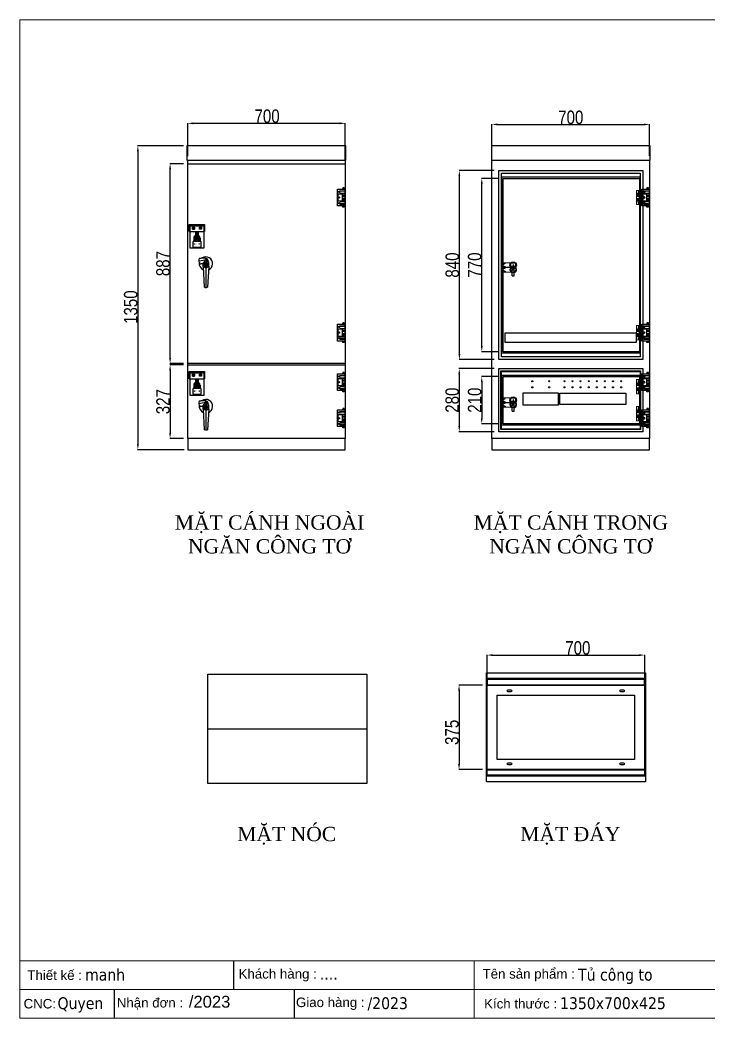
# Model space of a CAD drawing. Header units: millimetres. Extents: x 0 to 6268, y 0 to 4432.
# Drawn here: x 0 to 3060, y 0 to 4432 of the extents above; entities that cross this region are included whole.
import ezdxf
from ezdxf.enums import TextEntityAlignment as Align

# ---------------------------------------------------------------- set-up
doc = ezdxf.new("R2010")
doc.units = ezdxf.units.MM
doc.linetypes.add('DASHED', pattern=[0.75, 0.5, -0.25])
doc.linetypes.add('HIDDEN2', pattern=[4.7625, 3.175, -1.5875])
for name, color, linetype in [('0 KHUNG KT01', 7, 'Continuous'), ('1-EMC-ACESS', 4, 'Continuous'), ('@.0.DM. NÉT CHÍNH', 7, 'Continuous'), ('@.0.DM. NÉT CHÍNH @ 1', 7, 'Continuous'), ('@.DM. NÉT CHÍNH', 7, 'Continuous'), ('@.DM. THIẾT BỊ', 7, 'Continuous'), ('equipments-cont.', 140, 'Continuous'), ('HEATER', 1, 'Continuous')]:
    doc.layers.add(name, color=color, linetype=linetype)
doc.layers.add('0 TĂNG CỨNG', color=7, linetype='Continuous', lineweight=15)
doc.styles.add('Arial', font='arial.ttf')
doc.styles.add('Tahoma (Input Text)', font='tahoma.ttf')
doc.styles.add('TEST KÍCH THƯỚC', font='arial.ttf', dxfattribs={"width": 0.8})
doc.dimstyles.new('Kích thước Duy Mạnh', dxfattribs={"dimtxt": 25, "dimasz": 25, "dimexe": 1.25, "dimexo": 20, "dimtad": 1, "dimdec": 0, "dimtxsty": 'TEST KÍCH THƯỚC', "dimcen": 2.5, "dimclrd": 8, "dimclre": 8, "dimclrt": 2, "dimazin": 3, "dimtfac": 1, "dimtdec": 0, "dimtix": 1, "dimtmove": 0, "dimatfit": 3, "dimtfillclr": 1})

# ---------------------------------------------------------------- blocks, each defined once
blk = doc.blocks.new('KHUNG KT1')
at = {"color": 7}
for p, q in [((7128, -4752), (0, -4752)), ((2294.1, -4752), (2294.1, -5040)), ((4848, -4896), (0, -4896))]:
    blk.add_line(p, q, dxfattribs=at)
blk.add_lwpolyline([(0, 0), (7128, 0), (7128, -5040), (0, -5040)], close=True, dxfattribs=at)
at = {"layer": '0 KHUNG KT01'}
for p, q in [((1077.9, -4752), (1077.9, -4896)), ((476.3, -4896), (476.3, -5040)), ((1385.1, -4896), (1385.1, -5040))]:
    blk.add_line(p, q, dxfattribs=at)
at = {"color": 2, "char_height": 48, "width": 2202.321, "attachment_point": 4, "style": 'Arial'}
for s, insert in [('  Tên sản phẩm :', (2299.1, -4824)), ('  Thiết kế :', (0, -4824)), ('  Khách hàng :', (1066.9, -4824)), ('  Nhận đơn :', (451.9, -4968)), ('  Giao hàng :', (1356.7, -4968)), ('CNC:', (18.2, -4968)), ('  Kích thước :', (2307, -4968))]:
    blk.add_mtext(s, dxfattribs=dict(at, insert=insert))
at = {"color": 1, "style": 'Tahoma (Input Text)', "flags": 8}
for tag, p in [('#03', (1514.7, -4846.3)), ('#01', (328.9, -4851.1)), ('#05', (2819, -4851.1)), ('#07', (4424, -4851.1)), ('#09', (5172.9, -4851.1)), ('#02', (189.8, -4995.1)), ('#04', (1755.3, -4995.1)), ('#06', (2727.8, -4995.1)), ('#08', (4382.7, -4995.1)), ('#10', (5172.9, -4995.1))]:
    blk.add_attdef(tag, p, '', height=60, dxfattribs=at)
blk.add_attdef('#11', text='', height=60, dxfattribs=at).set_placement((6996, -4961.6), align=Align.CENTER)
at = {"layer": '0 TĂNG CỨNG', "color": 1, "style": 'Arial'}
blk.add_attdef('#12', (852.8, -4987.6), '', height=60, dxfattribs=at)
blk = doc.blocks.new('*D1')
at = {"layer": '@.0.DM. NÉT CHÍNH', "color": 8, "lineweight": -2, "transparency": 16777216}
for p, q in [((725.8, 3873.3), (522.5, 3873.3)), ((728.9, 2523.4), (522.5, 2523.4))]:
    blk.add_line(p, q, dxfattribs=at)
at = {"layer": '@.0.DM. NÉT CHÍNH', "lineweight": -2, "transparency": 16777216}
blk.add_line((523.7, 3848.3), (523.7, 2548.4), dxfattribs=at)
at = {"layer": '@.0.DM. NÉT CHÍNH', "transparency": 16777216}
for points in [[(519.6, 3848.3), (527.9, 3848.3), (523.7, 3873.3)], [(519.6, 2548.4), (527.9, 2548.4), (523.7, 2523.4)]]:
    blk.add_solid(points, dxfattribs=at)
at = {"layer": 'Defpoints', "color": 0, "transparency": 16777216}
for p in [(745.8, 3873.3), (523.7, 2523.4), (748.9, 2523.4)]:
    blk.add_point(p, dxfattribs=at)
at = {"layer": '@.0.DM. NÉT CHÍNH', "color": 2, "transparency": 16777216, "insert": (461.8, 3081.9), "char_height": 60, "attachment_point": 1, "rotation": 90, "style": 'TEST KÍCH THƯỚC'}
blk.add_mtext('1350', dxfattribs=at)
blk = doc.blocks.new('*D2')
at = {"layer": '@.0.DM. NÉT CHÍNH', "color": 8, "lineweight": -2, "transparency": 16777216}
for p, q in [((744.8, 3826.7), (744.8, 3973.8)), ((1444.8, 3809.4), (1444.8, 3973.8))]:
    blk.add_line(p, q, dxfattribs=at)
at = {"layer": '@.0.DM. NÉT CHÍNH', "lineweight": -2, "transparency": 16777216}
blk.add_line((1419.8, 3972.6), (769.8, 3972.6), dxfattribs=at)
at = {"layer": '@.0.DM. NÉT CHÍNH', "transparency": 16777216}
for points in [[(769.8, 3976.8), (769.8, 3968.4), (744.8, 3972.6)], [(1419.8, 3976.8), (1419.8, 3968.4), (1444.8, 3972.6)]]:
    blk.add_solid(points, dxfattribs=at)
at = {"layer": 'Defpoints', "color": 0, "transparency": 16777216}
for p in [(744.8, 3972.6), (744.8, 3806.7), (1444.8, 3789.4)]:
    blk.add_point(p, dxfattribs=at)
at = {"layer": '@.0.DM. NÉT CHÍNH', "color": 2, "transparency": 16777216, "insert": (1041.5, 4034.5), "char_height": 60, "attachment_point": 1, "style": 'TEST KÍCH THƯỚC'}
blk.add_mtext('700', dxfattribs=at)
blk = doc.blocks.new('*D3')
at = {"layer": '@.0.DM. NÉT CHÍNH', "color": 8, "lineweight": -2, "transparency": 16777216}
for p, q in [((2096.1, 3828.4), (2096.1, 3968.9)), ((2796.1, 3828.4), (2796.1, 3968.9))]:
    blk.add_line(p, q, dxfattribs=at)
at = {"layer": '@.0.DM. NÉT CHÍNH', "lineweight": -2, "transparency": 16777216}
blk.add_line((2121.1, 3967.7), (2771.1, 3967.7), dxfattribs=at)
at = {"layer": '@.0.DM. NÉT CHÍNH', "transparency": 16777216}
for points in [[(2121.1, 3971.8), (2121.1, 3963.5), (2096.1, 3967.7)], [(2771.1, 3971.8), (2771.1, 3963.5), (2796.1, 3967.7)]]:
    blk.add_solid(points, dxfattribs=at)
at = {"layer": 'Defpoints', "color": 0, "transparency": 16777216}
for p in [(2796.1, 3967.7), (2096.1, 3808.4), (2796.1, 3808.4)]:
    blk.add_point(p, dxfattribs=at)
at = {"layer": '@.0.DM. NÉT CHÍNH', "color": 2, "transparency": 16777216, "insert": (2446.1, 3998.9), "char_height": 60, "attachment_point": 5, "style": 'TEST KÍCH THƯỚC'}
blk.add_mtext('700', dxfattribs=at)
blk = doc.blocks.new('*D5')
at = {"layer": '@.0.DM. NÉT CHÍNH', "color": 8, "lineweight": -2, "transparency": 16777216}
for p, q in [((725.8, 3793.4), (665.5, 3793.4)), ((725.8, 2906.4), (665.5, 2906.4))]:
    blk.add_line(p, q, dxfattribs=at)
at = {"layer": '@.0.DM. NÉT CHÍNH', "lineweight": -2, "transparency": 16777216}
blk.add_line((666.8, 2931.4), (666.8, 3768.4), dxfattribs=at)
at = {"layer": '@.0.DM. NÉT CHÍNH', "transparency": 16777216}
for points in [[(662.6, 3768.4), (670.9, 3768.4), (666.8, 3793.4)], [(662.6, 2931.4), (670.9, 2931.4), (666.8, 2906.4)]]:
    blk.add_solid(points, dxfattribs=at)
at = {"layer": 'Defpoints', "color": 0, "transparency": 16777216}
for p in [(666.8, 3793.4), (745.8, 3793.4), (745.8, 2906.4)]:
    blk.add_point(p, dxfattribs=at)
at = {"layer": '@.0.DM. NÉT CHÍNH', "color": 2, "transparency": 16777216, "insert": (635.5, 3349.9), "char_height": 60, "attachment_point": 5, "rotation": 90, "style": 'TEST KÍCH THƯỚC'}
blk.add_mtext('887', dxfattribs=at)
blk = doc.blocks.new('*D6')
at = {"layer": '@.0.DM. NÉT CHÍNH', "color": 8, "lineweight": -2, "transparency": 16777216}
for p, q in [((725.8, 2900.4), (665.5, 2900.4)), ((725.8, 2573.4), (665.5, 2573.4))]:
    blk.add_line(p, q, dxfattribs=at)
at = {"layer": '@.0.DM. NÉT CHÍNH', "lineweight": -2, "transparency": 16777216}
blk.add_line((666.8, 2875.4), (666.8, 2598.4), dxfattribs=at)
at = {"layer": '@.0.DM. NÉT CHÍNH', "transparency": 16777216}
for points in [[(662.6, 2875.4), (670.9, 2875.4), (666.8, 2900.4)], [(662.6, 2598.4), (670.9, 2598.4), (666.8, 2573.4)]]:
    blk.add_solid(points, dxfattribs=at)
at = {"layer": 'Defpoints', "color": 0, "transparency": 16777216}
for p in [(745.8, 2900.4), (666.8, 2573.4), (745.8, 2573.4)]:
    blk.add_point(p, dxfattribs=at)
at = {"layer": '@.0.DM. NÉT CHÍNH', "color": 2, "transparency": 16777216, "insert": (635.5, 2736.9), "char_height": 60, "attachment_point": 5, "rotation": 90, "style": 'TEST KÍCH THƯỚC'}
blk.add_mtext('327', dxfattribs=at)
blk = doc.blocks.new('*D7')
at = {"layer": '@.0.DM. NÉT CHÍNH', "color": 8, "lineweight": -2, "transparency": 16777216}
for p, q in [((2106.1, 2883.4), (1949.7, 2883.4)), ((2106.1, 2603.4), (1949.7, 2603.4))]:
    blk.add_line(p, q, dxfattribs=at)
at = {"layer": '@.0.DM. NÉT CHÍNH', "lineweight": -2, "transparency": 16777216}
blk.add_line((1950.9, 2858.4), (1950.9, 2628.4), dxfattribs=at)
at = {"layer": '@.0.DM. NÉT CHÍNH', "transparency": 16777216}
for points in [[(1946.8, 2858.4), (1955.1, 2858.4), (1950.9, 2883.4)], [(1946.8, 2628.4), (1955.1, 2628.4), (1950.9, 2603.4)]]:
    blk.add_solid(points, dxfattribs=at)
at = {"layer": 'Defpoints', "color": 0, "transparency": 16777216}
for p in [(2126.1, 2883.4), (1950.9, 2603.4), (2126.1, 2603.4)]:
    blk.add_point(p, dxfattribs=at)
at = {"layer": '@.0.DM. NÉT CHÍNH', "color": 2, "transparency": 16777216, "insert": (1919.7, 2743.4), "char_height": 60, "attachment_point": 5, "rotation": 90, "style": 'TEST KÍCH THƯỚC'}
blk.add_mtext('280', dxfattribs=at)
blk = doc.blocks.new('*D8')
at = {"layer": '@.0.DM. NÉT CHÍNH', "color": 8, "lineweight": -2, "transparency": 16777216}
for p, q in [((2106.1, 3763.4), (1950.2, 3763.4)), ((2106.1, 2923.4), (1950.2, 2923.4))]:
    blk.add_line(p, q, dxfattribs=at)
at = {"layer": '@.0.DM. NÉT CHÍNH', "lineweight": -2, "transparency": 16777216}
blk.add_line((1951.4, 2948.4), (1951.4, 3738.4), dxfattribs=at)
at = {"layer": '@.0.DM. NÉT CHÍNH', "transparency": 16777216}
for points in [[(1947.3, 3738.4), (1955.6, 3738.4), (1951.4, 3763.4)], [(1947.3, 2948.4), (1955.6, 2948.4), (1951.4, 2923.4)]]:
    blk.add_solid(points, dxfattribs=at)
at = {"layer": 'Defpoints', "color": 0, "transparency": 16777216}
for p in [(1951.4, 3763.4), (2126.1, 3763.4), (2126.1, 2923.4)]:
    blk.add_point(p, dxfattribs=at)
at = {"layer": '@.0.DM. NÉT CHÍNH', "color": 2, "transparency": 16777216, "insert": (1920.2, 3343.4), "char_height": 60, "attachment_point": 5, "rotation": 90, "style": 'TEST KÍCH THƯỚC'}
blk.add_mtext('840', dxfattribs=at)
blk = doc.blocks.new('*D9')
at = {"layer": '@.0.DM. NÉT CHÍNH', "color": 8, "lineweight": -2, "transparency": 16777216}
for p, q in [((2125.6, 2848.4), (2049.6, 2848.4)), ((2125.6, 2638.4), (2049.6, 2638.4))]:
    blk.add_line(p, q, dxfattribs=at)
at = {"layer": '@.0.DM. NÉT CHÍNH', "lineweight": -2, "transparency": 16777216}
blk.add_line((2050.9, 2823.4), (2050.9, 2663.4), dxfattribs=at)
at = {"layer": '@.0.DM. NÉT CHÍNH', "transparency": 16777216}
for points in [[(2046.7, 2823.4), (2055, 2823.4), (2050.9, 2848.4)], [(2046.7, 2663.4), (2055, 2663.4), (2050.9, 2638.4)]]:
    blk.add_solid(points, dxfattribs=at)
at = {"layer": 'Defpoints', "color": 0, "transparency": 16777216}
for p in [(2145.6, 2848.4), (2050.9, 2638.4), (2145.6, 2638.4)]:
    blk.add_point(p, dxfattribs=at)
at = {"layer": '@.0.DM. NÉT CHÍNH', "color": 2, "transparency": 16777216, "insert": (2019.6, 2743.4), "char_height": 60, "attachment_point": 5, "rotation": 90, "style": 'TEST KÍCH THƯỚC'}
blk.add_mtext('210', dxfattribs=at)
blk = doc.blocks.new('*D10')
at = {"layer": '@.0.DM. NÉT CHÍNH', "color": 8, "lineweight": -2, "transparency": 16777216}
for p, q in [((2125.6, 3728.4), (2049.6, 3728.4)), ((2125.6, 2958.4), (2049.6, 2958.4))]:
    blk.add_line(p, q, dxfattribs=at)
at = {"layer": '@.0.DM. NÉT CHÍNH', "lineweight": -2, "transparency": 16777216}
blk.add_line((2050.9, 2983.4), (2050.9, 3703.4), dxfattribs=at)
at = {"layer": '@.0.DM. NÉT CHÍNH', "transparency": 16777216}
for points in [[(2046.7, 3703.4), (2055, 3703.4), (2050.9, 3728.4)], [(2046.7, 2983.4), (2055, 2983.4), (2050.9, 2958.4)]]:
    blk.add_solid(points, dxfattribs=at)
at = {"layer": 'Defpoints', "color": 0, "transparency": 16777216}
for p in [(2050.9, 3728.4), (2145.6, 3728.4), (2145.6, 2958.4)]:
    blk.add_point(p, dxfattribs=at)
at = {"layer": '@.0.DM. NÉT CHÍNH', "color": 2, "transparency": 16777216, "insert": (2019.6, 3343.4), "char_height": 60, "attachment_point": 5, "rotation": 90, "style": 'TEST KÍCH THƯỚC'}
blk.add_mtext('770', dxfattribs=at)
blk = doc.blocks.new('*D16')
at = {"layer": '@.0.DM. NÉT CHÍNH', "color": 8, "lineweight": -2, "transparency": 16777216}
for p, q in [((2054.3, 1478.3), (1948.8, 1478.3)), ((2054.3, 1103.3), (1948.8, 1103.3))]:
    blk.add_line(p, q, dxfattribs=at)
at = {"layer": '@.0.DM. NÉT CHÍNH', "lineweight": -2, "transparency": 16777216}
blk.add_line((1950, 1453.3), (1950, 1128.3), dxfattribs=at)
at = {"layer": '@.0.DM. NÉT CHÍNH', "transparency": 16777216}
for points in [[(1945.8, 1453.3), (1954.2, 1453.3), (1950, 1478.3)], [(1945.8, 1128.3), (1954.2, 1128.3), (1950, 1103.3)]]:
    blk.add_solid(points, dxfattribs=at)
at = {"layer": 'Defpoints', "color": 0, "transparency": 16777216}
for p in [(2074.3, 1478.3), (1950, 1103.3), (2074.3, 1103.3)]:
    blk.add_point(p, dxfattribs=at)
at = {"layer": '@.0.DM. NÉT CHÍNH', "color": 2, "transparency": 16777216, "insert": (1888.1, 1212.6), "char_height": 60, "attachment_point": 1, "rotation": 90, "style": 'TEST KÍCH THƯỚC'}
blk.add_mtext('375', dxfattribs=at)
blk = doc.blocks.new('*D17')
at = {"layer": '@.0.DM. NÉT CHÍNH', "color": 8, "lineweight": -2, "transparency": 16777216}
for p, q in [((2074.3, 1496.1), (2074.3, 1612.7)), ((2774.3, 1496.1), (2774.3, 1612.7))]:
    blk.add_line(p, q, dxfattribs=at)
at = {"layer": '@.0.DM. NÉT CHÍNH', "lineweight": -2, "transparency": 16777216}
blk.add_line((2099.3, 1611.5), (2749.3, 1611.5), dxfattribs=at)
at = {"layer": '@.0.DM. NÉT CHÍNH', "transparency": 16777216}
for points in [[(2099.3, 1615.6), (2099.3, 1607.3), (2074.3, 1611.5)], [(2749.3, 1615.6), (2749.3, 1607.3), (2774.3, 1611.5)]]:
    blk.add_solid(points, dxfattribs=at)
at = {"layer": 'Defpoints', "color": 0, "transparency": 16777216}
for p in [(2774.3, 1611.5), (2074.3, 1476.1), (2774.3, 1476.1)]:
    blk.add_point(p, dxfattribs=at)
at = {"layer": '@.0.DM. NÉT CHÍNH', "color": 2, "transparency": 16777216, "insert": (2421.6, 1673.4), "char_height": 60, "attachment_point": 1, "style": 'TEST KÍCH THƯỚC'}
blk.add_mtext('700', dxfattribs=at)
blk = doc.blocks.new('khoa Viettep')
at = {"color": 1}
for p, q in [((-17, 2), (-17, 27)), ((-15, 29), (15, 29)), ((15, 0), (-15, 0)), ((-14, 42), (-14, 32)), ((-10, 41.6), (-10, 32)), ((10, 41.6), (10, 32)), ((14, 42), (14, 32)), ((17, 27), (17, 2))]:
    blk.add_line(p, q, dxfattribs=at)
for centre in [(-10.4, 15.8), (10.4, 15.8)]:
    blk.add_circle(centre, 0.5, dxfattribs=at)
for centre, radius, start, end in [((0, 42), 14, 100.2846, 180), ((0, 42), 10, 104.4735, 182.1921), ((0, 42), 14, 360, 100.2846), ((0, 42), 10, 357.8079, 104.4735), ((-15, 27), 2, 90, 180), ((-15, 2), 2, 180, 270), ((15, 27), 2, 0, 90), ((15, 2), 2, 270, 0)]:
    blk.add_arc(centre, radius, start, end, dxfattribs=at)
at = {"color": 1, "insert": (0, 15.8), "char_height": 2.8, "width": 22.864, "attachment_point": 5}
blk.add_mtext('{\\f.VnArialH|b0|i0|c0|p34;viÖt tiÖp}', dxfattribs=at)
blk = doc.blocks.new('knn')
h = blk.add_hatch()
h.set_pattern_fill('ANSI31', scale=0.2, style=0)
h.set_pattern_definition([(45, (12757.2971, 111796.1963), (-0.449012806, 0.449012806), [])])
h.paths.add_polyline_path([(-0.8, -37), (0.8, -37), (0.8, -7), (-0.8, -7)])
at = {"color": 6}
for p, q in [((-34, 0), (-34, 31.5)), ((-34, 31.5), (34, 31.5)), ((-34, 0), (-32.5, 0)), ((-32.5, 0), (-32.5, 30)), ((-32.5, 30), (32.5, 30)), ((32.5, 30), (32.5, 0)), ((32.5, 0), (34, 0)), ((34, 31.5), (34, 0))]:
    blk.add_line(p, q, dxfattribs=at)
at = {"color": 6, "linetype": 'DASHED', "ltscale": 5}
blk.add_line((-32.5, 0), (32.5, 0), dxfattribs=at)
at = {"color": 2}
for p, q in [((-17.7, 15), (-13.2, 15)), ((-15.5, 17.3), (-15.5, 12.8)), ((13.2, 15), (17.8, 15)), ((15.5, 17.3), (15.5, 12.8))]:
    blk.add_line(p, q, dxfattribs=at)
at = {"color": 6}
blk.add_lwpolyline([(-30.5, 26), (30.5, 26), (30.5, -74), (-30.5, -74)], close=True, dxfattribs=at)
at = {"color": 2}
for points in [[(-20, 10.5), (-11, 10.5), (-11, 19.5), (-20, 19.5)], [(20, 10.5), (11, 10.5), (11, 19.5), (20, 19.5)], [(-5.2, -2), (5.2, -2.2), (5.2, -42.2), (-5.2, -42)]]:
    blk.add_lwpolyline(points, close=True, dxfattribs=at)
at = {"color": 7}
blk.add_lwpolyline([(-0.8, -7), (0.8, -7), (0.8, -37), (-0.8, -37)], close=True, dxfattribs=at)
blk.add_blockref('khoa Viettep', (0, -71), dxfattribs=at)
blk = doc.blocks.new('HL011-1-6')
at = {"color": 1}
for p, q in [((11, 56), (11, 54)), ((11, 56), (32, 56)), ((20, 54), (20, 21)), ((20, 47), (32, 47)), ((29.5, 81), (22.5, 81)), ((22.5, 81), (22.5, 78)), ((23.5, 78), (22.5, 78)), ((23.5, 75), (22.5, 75)), ((22.5, 56), (22.5, 54)), ((23.1, 47), (24, 44)), ((23.5, 75), (23.5, 78)), ((28.9, 47), (28, 44)), ((29.5, 78), (28.5, 78)), ((28.5, 75), (28.5, 78)), ((28.5, 75), (29.5, 75)), ((29.5, 78), (29.5, 81)), ((29.5, 54), (29.5, 56)), ((11, 21), (11, 19)), ((11, 19), (32, 19)), ((32, 42.5), (20, 42.5)), ((32, 32.5), (20, 32.5)), ((20, 28), (32, 28)), ((22.5, 19), (22.5, 21)), ((23.5, 0), (22.5, 0)), ((23.1, 28), (24, 31)), ((23.5, 0), (23.5, -3)), ((24, 44), (28, 44)), ((24, 31), (28, 31)), ((28.9, 28), (28, 31)), ((28.5, 0), (28.5, -3)), ((28.5, 0), (29.5, 0)), ((29.5, 21), (29.5, 19)), ((22.5, -6), (22.5, -3)), ((23.5, -3), (22.5, -3)), ((29.5, -6), (22.5, -6)), ((29.5, -3), (28.5, -3)), ((29.5, -3), (29.5, -6))]:
    blk.add_line(p, q, dxfattribs=at)
for points in [[(32, 19), (32, 0), (0, 0), (0, 75), (32, 75), (32, 56)], [(32, 28), (32, 21), (3, 21), (3, 54), (32, 54), (32, 47)], [(32, 42.5), (32, 32.5)]]:
    blk.add_lwpolyline(points, dxfattribs=at)
for points in [[(10, 67), (32, 67), (32, 65), (10, 65)], [(10, 8), (32, 8), (32, 10), (10, 10)]]:
    blk.add_lwpolyline(points, close=True, dxfattribs=at)
for centre in [(5.5, 62.5), (5.5, 37.5), (5.5, 12.5)]:
    blk.add_circle(centre, 3, dxfattribs=at)
blk = doc.blocks.new('SDGFGHGHG')
at = {"layer": 'HEATER'}
for p, q in [((860892.9, 570780.5), (860931.6, 570782)), ((860892.9, 570760.5), (860892.9, 570780.5)), ((860892.9, 570771.9), (860906.3, 570778.7)), ((860892.9, 570769.1), (860906.3, 570762.4)), ((860892.9, 570760.5), (860931.6, 570759.1)), ((860935.9, 570742), (860935.9, 570784.3)), ((860937.5, 570771.3), (860939.5, 570771.3)), ((860937.5, 570769.8), (860939.5, 570769.8)), ((860939.5, 570773.5), (860939.5, 570771.3)), ((860939.5, 570769.8), (860939.5, 570767.6)), ((860941.3, 570773.5), (860941.3, 570771.3)), ((860941.3, 570771.3), (860943.4, 570771.3)), ((860941.3, 570769.8), (860941.3, 570767.6)), ((860941.3, 570769.8), (860943.4, 570769.8)), ((860944.9, 570742), (860944.9, 570784.3)), ((860935.9, 570742), (860944.9, 570742))]:
    blk.add_line(p, q, dxfattribs=at)
blk.add_circle((860940.4, 570770.5), 3.08, dxfattribs=at)
blk.add_arc((860940.4, 570770.5), 14.5, 288.08, 251.92, dxfattribs=at)
blk = doc.blocks.new('SĐFHGGH')
at = {"layer": 'HEATER'}
for points in [[(860943.4, 570717), (860943.4, 570718.4), (860937.4, 570718.4), (860937.4, 570717)], [(860928.8, 570702.4), (860927.4, 570702.4), (860927.4, 570708.4), (860928.8, 570708.4)], [(860943.4, 570693.8), (860943.4, 570692.4), (860937.4, 570692.4), (860937.4, 570693.8)], [(860952.1, 570702.4), (860953.4, 570702.4), (860953.4, 570708.4), (860952.1, 570708.4)]]:
    blk.add_lwpolyline(points, dxfattribs=at)
for start, end in [(104.4775, 165.5225), (14.4775, 75.5225), (194.4775, 255.5225), (284.4775, 345.5225)]:
    blk.add_arc((860940.4, 570705.4), 12, start, end, dxfattribs=at)
blk = doc.blocks.new('MS722')
for name, p in [('SDGFGHGHG', (-860940.4, -570770.5)), ('SĐFHGGH', (-860940.4, -570705.4))]:
    blk.add_blockref(name, p)
blk = doc.blocks.new('KTRONG')
at = {"layer": '@.DM. THIẾT BỊ', "color": 8}
for p, q in [((-47.5, 10), (-8.9, 11.5)), ((-47.5, -10), (-47.5, 10)), ((-47.5, 1.4), (-34.1, 8.1)), ((-47.5, -1.4), (-34.1, -8.1)), ((-47.5, -10), (-8.9, -11.5))]:
    blk.add_line(p, q, dxfattribs=at)
at = {"layer": '@.DM. THIẾT BỊ', "color": 1, "ltscale": 10}
blk.add_line((0, 2.5), (0, -2.5), dxfattribs=at)
at = {"layer": '@.DM. THIẾT BỊ', "color": 8}
blk.add_lwpolyline([(10.5, 7.5), (10.5, -7.5, -0.414214), (7.5, -10.5), (-7.5, -10.5, -0.414214), (-10.5, -7.5), (-10.5, 7.5, -0.414214), (-7.5, 10.5), (7.5, 10.5, -0.414214)], format="xyb", close=True, dxfattribs=at)
at = {"layer": '@.DM. THIẾT BỊ', "color": 1, "ltscale": 10}
blk.add_lwpolyline([(2.5, 0), (-2.5, 0)], dxfattribs=at)
at = {"layer": '@.DM. THIẾT BỊ', "color": 8}
blk.add_circle((0, 0), 14.5, dxfattribs=at)
blk.add_blockref('MS722', (0, -19.8), dxfattribs=at)
blk = doc.blocks.new('SDGHGFH')
at = {"layer": 'equipments-cont.'}
for p, q in [((14973.4, 9336.3), (14935.5, 9329.6)), ((14965.2, 9310.6), (14965.2, 9320.6)), ((14967.7, 9320.6), (14965.2, 9320.6)), ((14967.7, 9310.6), (14965.2, 9310.6)), ((14967.7, 9310.6), (14967.7, 9320.6)), ((14954, 9306.1), (14959.4, 9214.1)), ((14966.5, 9303.1), (14966.5, 9212.1)), ((14979, 9306.1), (14973.6, 9214.1)), ((14966.5, 9212.1), (14959.4, 9214.1)), ((14966.5, 9212.1), (14973.6, 9214.1))]:
    blk.add_line(p, q, dxfattribs=at)
for points in [[(14936.2, 9342.5), (14938, 9342.8), (14940.3, 9343.1), (14942.7, 9343.4), (14945, 9343.7), (14947.3, 9344), (14949.5, 9344.2), (14951.6, 9344.3), (14953.6, 9344.4), (14955.3, 9344.5), (14956.9, 9344.5), (14958.3, 9344.5), (14959.6, 9344.4), (14960.8, 9344.3), (14961.9, 9344.2), (14962.8, 9344.1), (14963.7, 9343.9), (14964.6, 9343.7), (14965.3, 9343.5), (14966.1, 9343.3), (14966.7, 9343), (14967.4, 9342.8), (14967.9, 9342.6), (14968.5, 9342.3), (14968.9, 9342.1), (14969.4, 9341.8), (14969.8, 9341.6), (14970.1, 9341.3), (14970.4, 9341.1), (14970.7, 9340.8), (14971, 9340.5), (14971.3, 9340.2), (14971.5, 9339.9), (14971.8, 9339.6), (14972, 9339.3), (14972.2, 9338.9), (14972.4, 9338.5), (14972.7, 9338), (14972.9, 9337.5), (14973.1, 9337), (14973.4, 9336.3)], [(14940.6, 9317.8), (14942.3, 9318.1), (14944.6, 9318.6), (14946.9, 9319.1), (14949.2, 9319.7), (14951.5, 9320.2), (14953.6, 9320.8), (14955.7, 9321.3), (14957.5, 9321.9), (14959.2, 9322.5), (14960.7, 9323), (14962, 9323.5), (14963.2, 9324), (14964.3, 9324.5), (14965.2, 9325), (14966.1, 9325.4), (14966.9, 9325.9), (14967.6, 9326.4), (14968.3, 9326.8), (14968.9, 9327.3), (14969.4, 9327.7), (14969.9, 9328.1), (14970.4, 9328.6), (14970.8, 9329), (14971.2, 9329.4), (14971.5, 9329.8), (14971.8, 9330.1), (14972, 9330.5), (14972.2, 9330.8), (14972.4, 9331.2), (14972.6, 9331.6), (14972.7, 9331.9), (14972.9, 9332.3), (14973, 9332.7), (14973.1, 9333.1), (14973.2, 9333.5), (14973.2, 9334), (14973.3, 9334.5), (14973.3, 9335), (14973.3, 9335.6), (14973.4, 9336.3)], [(14954, 9306.1), (14954, 9308.4), (14954, 9310.7), (14954.1, 9313.1), (14954.3, 9315.4), (14954.4, 9317.7), (14954.6, 9319.9), (14954.7, 9321.1)], [(14979, 9306.1), (14978.9, 9308.4), (14978.9, 9310.7), (14978.8, 9313.1), (14978.6, 9315.4), (14978.5, 9317.7), (14978.3, 9319.9), (14978.1, 9322), (14977.9, 9324), (14977.6, 9325.7), (14977.4, 9327.3), (14977.1, 9328.7), (14976.8, 9330), (14976.5, 9331.1), (14976.2, 9332.1), (14975.9, 9333), (14975.6, 9333.9), (14975.2, 9334.7), (14974.9, 9335.4), (14974.6, 9336.1), (14974.2, 9336.7), (14973.9, 9337.3), (14973.5, 9337.8), (14973.2, 9338.3), (14972.9, 9338.7), (14972.6, 9339.1), (14972.2, 9339.4), (14971.9, 9339.7), (14971.6, 9340), (14971.3, 9340.3), (14971, 9340.5)]]:
    blk.add_lwpolyline(points, dxfattribs=at)
blk.add_circle((14966.5, 9315.6), 7.8, dxfattribs=at)
for centre, radius, start, end in [((14962.8, 9334.5), 27.8, 163.2809, 216.7191), ((14966.5, 9319.1), 29.9, 170.1244, 247.0795), ((14966.5, 9319.1), 29.9, 292.9205, 123.0177), ((14966.5, 9331.4), 27.8, 243.2809, 296.7191), ((14967.2, 9315.6), 2.5, 281.537, 78.463), ((14966.7, 9315.6), 1.5, 311.8103, 48.1897), ((14966.5, 9330.9), 27.8, 243.2809, 296.7191)]:
    blk.add_arc(centre, radius, start, end, dxfattribs=at)
blk = doc.blocks.new('BL012-FRONT')
at = {"layer": '0 TĂNG CỨNG'}
h = blk.add_hatch(dxfattribs=at)
h.set_pattern_fill('ANSI31', color=2, scale=0.5, angle=90, style=0)
h.set_pattern_definition([(135, (-85095.0619, -23179.3125), (-1.122532015, -1.122532015), [])])
edge = h.paths.add_edge_path()
edge.add_line((-0.4, 52.7), (7.2, 52.7))
edge.add_line((7.2, 52.7), (7.2, 58.8))
edge.add_line((7.2, 58.8), (-0.4, 58.8))
edge.add_arc((-0.4, 57.8), 1, 90, 180)
edge.add_line((-1.4, 57.8), (-1.4, 53.7))
edge.add_arc((-0.4, 53.7), 1, 180, 270)
h = blk.add_hatch(dxfattribs=at)
h.set_pattern_fill('ANSI31', color=2, scale=0.5, angle=90, style=0)
h.set_pattern_definition([(135, (-85095.0619, -23227.8125), (-1.122532015, -1.122532015), [])])
edge = h.paths.add_edge_path()
edge.add_line((-0.4, 4.2), (7.2, 4.2))
edge.add_line((7.2, 4.2), (7.2, 10.3))
edge.add_line((7.2, 10.3), (-0.4, 10.3))
edge.add_arc((-0.4, 9.3), 1, 90, 180)
edge.add_line((-1.4, 9.3), (-1.4, 5.2))
edge.add_arc((-0.4, 5.2), 1, 180, 270)
at = {"color": 2, "linetype": 'HIDDEN2'}
blk.add_line((7.2, 4.2), (7.2, 10.3), dxfattribs=at)
at = {"layer": '0 TĂNG CỨNG', "color": 8}
for p, q in [((-4.1, 41.5), (-2.8, 41.5)), ((-4.1, 21.5), (-2.8, 21.5)), ((-3.4, 42.2), (-3.4, 40.8)), ((-3.4, 22.2), (-3.4, 20.8))]:
    blk.add_line(p, q, dxfattribs=at)
at = {"layer": '0 TĂNG CỨNG', "color": 1}
blk.add_lwpolyline([(-9.2, 14.5), (-9.2, 2, 0.414214), (-7.2, 0), (7.2, 0), (7.2, 63), (-7.2, 63, 0.414214), (-9.2, 61), (-9.2, 48.5), (2.8, 48.5), (2.8, 14.5)], format="xyb", close=True, dxfattribs=at)
at = {"layer": '0 TĂNG CỨNG', "color": 22}
blk.add_lwpolyline([(-9.2, 14.8), (0.6, 14.8, 0.414214), (2.6, 16.8), (2.6, 46.2, 0.414214), (0.6, 48.2), (-9.2, 48.2)], format="xyb", close=True, dxfattribs=at)
at = {"layer": '0 TĂNG CỨNG', "color": 2}
for points in [[(-0.4, 52.7), (7.2, 52.7), (7.2, 58.8), (-0.4, 58.8, 0.414214), (-1.4, 57.8), (-1.4, 53.7, 0.414214)], [(-0.4, 4.2), (7.2, 4.2), (7.2, 10.3), (-0.4, 10.3, 0.414214), (-1.4, 9.3), (-1.4, 5.2, 0.414214)]]:
    blk.add_lwpolyline(points, format="xyb", close=True, dxfattribs=at)
at = {"layer": '0 TĂNG CỨNG', "color": 61}
for centre in [(-3.4, 41.5), (-3.4, 21.5)]:
    blk.add_circle(centre, 4, dxfattribs=at)
at = {"layer": '0 TĂNG CỨNG', "color": 8}
for centre in [(-3.4, 41.5), (-3.4, 21.5)]:
    blk.add_circle(centre, 3.2, dxfattribs=at)

msp = doc.modelspace()

# ---------------------------------------------------------------- linework, layer by layer
at = {"color": 4}
msp.add_lwpolyline([(2153.6, 3000.9), (2738.6, 3000.9), (2738.6, 3040.9), (2153.6, 3040.9)], close=True, dxfattribs=at)
at = {"layer": '@.0.DM. NÉT CHÍNH', "color": 0}
msp.add_line((834.9, 1284.2), (1540.9, 1284.2), dxfattribs=at)
for points in [[(741.8, 3808.9), (1447.8, 3808.9), (1447.8, 3873.3), (741.8, 3873.3)], [(2094.1, 3808.4), (2798.1, 3808.4), (2798.1, 3872.8), (2094.1, 3872.8)], [(1444.8, 2573.4), (744.8, 2573.4), (744.8, 3808.9), (1444.8, 3808.9)], [(745.8, 3793.4), (1443.8, 3793.4), (1443.8, 2906.4), (745.8, 2906.4)], [(2096.1, 3808.4), (2796.1, 3808.4), (2796.1, 2573.4), (2096.1, 2573.4)], [(2126.1, 3763.4), (2766.1, 3763.4), (2766.1, 2923.4), (2126.1, 2923.4)], [(2138.1, 3751.4), (2754.1, 3751.4), (2754.1, 2935.4), (2138.1, 2935.4)], [(2138.1, 2953.9), (2754.1, 2953.9), (2754.1, 3732.9), (2138.1, 3732.9)], [(745.8, 2900.4), (1443.8, 2900.4), (1443.8, 2573.4), (745.8, 2573.4)], [(2126.1, 2883.4), (2766.1, 2883.4), (2766.1, 2603.4), (2126.1, 2603.4)], [(2138.1, 2871.4), (2754.1, 2871.4), (2754.1, 2615.4), (2138.1, 2615.4)], [(2138.2, 2633.9), (2754.1, 2633.9), (2754.1, 2852.9), (2138.2, 2852.9)], [(744.8, 2523.4), (1444.8, 2523.4), (1444.8, 2573.4), (744.8, 2573.4)], [(2096.1, 2523.4), (2796.1, 2523.4), (2796.1, 2573.4), (2096.1, 2573.4)], [(1540.9, 1041.7), (834.9, 1041.7), (834.9, 1526.8), (1540.9, 1526.8)], [(2071.3, 1533.5), (2777.3, 1533.5), (2777.3, 1048.3), (2071.3, 1048.3)], [(2074.3, 1508.5), (2774.3, 1508.5), (2774.3, 1073.3), (2074.3, 1073.3)], [(2074.3, 1478.3), (2774.1, 1478.3), (2774.1, 1103.3), (2074.3, 1103.3)], [(2773.3, 1503.3), (2075.3, 1503.3), (2075.3, 1479.8), (2773.3, 1479.8)], [(2119.3, 1433.3), (2729.1, 1433.3), (2729.1, 1148.3), (2119.3, 1148.3)], [(2773.3, 1078.3), (2075.3, 1078.3), (2075.3, 1101.8), (2773.3, 1101.8)]]:
    msp.add_lwpolyline(points, close=True, dxfattribs=at)
at = {"layer": '@.0.DM. NÉT CHÍNH', "color": 6}
for points in [[(2145.6, 3728.4), (2751.6, 3728.4), (2751.6, 2958.4), (2145.6, 2958.4)], [(2145.6, 2848.4), (2751.6, 2848.4), (2751.6, 2638.4), (2145.6, 2638.4)]]:
    msp.add_lwpolyline(points, close=True, dxfattribs=at)
at = {"layer": '@.0.DM. NÉT CHÍNH'}
for points in [[(2766.1, 3672.4), (2770.6, 3672.4, -1), (2770.6, 3664.4), (2766.1, 3664.4)], [(2766.1, 3647.4), (2770.6, 3647.4, -1), (2770.6, 3639.4), (2766.1, 3639.4)], [(2766.1, 3622.4), (2770.6, 3622.4, -1), (2770.6, 3614.4), (2766.1, 3614.4)], [(2766.1, 3072.4), (2770.6, 3072.4, -1), (2770.6, 3064.4), (2766.1, 3064.4)], [(2766.1, 3047.4), (2770.6, 3047.4, -1), (2770.6, 3039.4), (2766.1, 3039.4)], [(2766.1, 3022.4), (2770.6, 3022.4, -1), (2770.6, 3014.4), (2766.1, 3014.4)], [(2766.1, 2852.4), (2770.6, 2852.4, -1), (2770.6, 2844.4), (2766.1, 2844.4)], [(2766.1, 2827.4), (2770.6, 2827.4, -1), (2770.6, 2819.4), (2766.1, 2819.4)], [(2766.1, 2802.4), (2770.6, 2802.4, -1), (2770.6, 2794.4), (2766.1, 2794.4)], [(2766.1, 2692.4), (2770.6, 2692.4, -1), (2770.6, 2684.4), (2766.1, 2684.4)], [(2766.1, 2667.4), (2770.6, 2667.4, -1), (2770.6, 2659.4), (2766.1, 2659.4)], [(2766.1, 2642.4), (2770.6, 2642.4, -1), (2770.6, 2634.4), (2766.1, 2634.4)]]:
    msp.add_lwpolyline(points, format="xyb", dxfattribs=at)
for points in [[(774.8, 3502.4), (765.8, 3502.4), (765.8, 3511.4), (774.8, 3511.4)], [(805.8, 3502.4), (796.8, 3502.4), (796.8, 3511.4), (805.8, 3511.4)], [(790.8, 3449.9), (780.8, 3449.9), (780.8, 3489.9), (790.8, 3489.9)], [(774.8, 2849.4), (765.8, 2849.4), (765.8, 2858.4), (774.8, 2858.4)], [(790.8, 2796.9), (780.8, 2796.9), (780.8, 2836.9), (790.8, 2836.9)], [(805.8, 2849.4), (796.8, 2849.4), (796.8, 2858.4), (805.8, 2858.4)]]:
    msp.add_lwpolyline(points, close=True, dxfattribs=at)
for points in [[(2198.1, 3332.9), (2183.1, 3332.9, -0.414214), (2180.1, 3335.9), (2180.1, 3350.9, -0.414214), (2183.1, 3353.9), (2198.1, 3353.9, -0.414214), (2201.1, 3350.9), (2201.1, 3335.9, -0.414214)], [(2198.1, 2732.9), (2183.1, 2732.9, -0.414214), (2180.1, 2735.9), (2180.1, 2750.9, -0.414214), (2183.1, 2753.9), (2198.1, 2753.9, -0.414214), (2201.1, 2750.9), (2201.1, 2735.9, -0.414214)], [(2168.3, 1448.8, -1), (2168.3, 1457.8), (2174.3, 1457.8), (2180.3, 1457.8, -1), (2180.3, 1448.8), (2174.3, 1448.8)], [(2668.3, 1448.8, -1), (2668.3, 1457.8), (2674.3, 1457.8), (2680.3, 1457.8, -1), (2680.3, 1448.8), (2674.3, 1448.8)], [(2174.3, 1123.8), (2168.3, 1123.8, -1), (2168.3, 1132.8), (2174.3, 1132.8), (2180.3, 1132.8, -1), (2180.3, 1123.8)], [(2674.3, 1123.8), (2668.3, 1123.8, -1), (2668.3, 1132.8), (2674.3, 1132.8), (2680.3, 1132.8, -1), (2680.3, 1123.8)]]:
    msp.add_lwpolyline(points, format="xyb", close=True, dxfattribs=at)
at = {"layer": '@.0.DM. NÉT CHÍNH', "color": 8}
msp.add_lwpolyline([(2136.1, 2873.4), (2756.1, 2873.4), (2756.1, 2613.4), (2136.1, 2613.4)], close=True, dxfattribs=at)
at = {"layer": '@.0.DM. NÉT CHÍNH'}
for centre, radius in [((825.8, 3366.9), 3), ((825.8, 3349.9), 12), ((825.8, 3332.9), 3), ((825.8, 2716.9), 12), ((825.8, 2733.9), 3), ((825.8, 2699.9), 3)]:
    msp.add_circle(centre, radius, dxfattribs=at)
msp.add_arc((831.3, 2735.9), 3, 187.2459, 212.7203, dxfattribs=at)
for points in [[(2742.1, 3649.4), (2739.8, 3649.4), (2738.1, 3651), (2738.1, 3653.4), (2738.1, 3655.7), (2739.8, 3657.4), (2742.1, 3657.4), (2743.1, 3657.4), (2744.1, 3657.4), (2745.1, 3657.4), (2746.6, 3657.4), (2747.9, 3656.6), (2748.6, 3655.3), (2748.7, 3655.2), (2748.8, 3655), (2749, 3654.4), (2749.1, 3653.9), (2749.1, 3652.9), (2749, 3652.4), (2748.8, 3651.7), (2748.7, 3651.6), (2748.6, 3651.4), (2747.9, 3650.1), (2746.6, 3649.4), (2745.1, 3649.4), (2744.1, 3649.4), (2743.1, 3649.4), (2742.1, 3649.4)], [(2742.1, 3629.4), (2739.8, 3629.4), (2738.1, 3631), (2738.1, 3633.4), (2738.1, 3635.7), (2739.8, 3637.4), (2742.1, 3637.4), (2743.1, 3637.4), (2744.1, 3637.4), (2745.1, 3637.4), (2746.6, 3637.4), (2747.9, 3636.6), (2748.6, 3635.3), (2748.7, 3635.2), (2748.8, 3635), (2749, 3634.4), (2749.1, 3633.9), (2749.1, 3632.9), (2749, 3632.4), (2748.8, 3631.7), (2748.7, 3631.6), (2748.6, 3631.4), (2747.9, 3630.1), (2746.6, 3629.4), (2745.1, 3629.4), (2744.1, 3629.4), (2743.1, 3629.4), (2742.1, 3629.4)], [(2742.1, 3049.4), (2739.8, 3049.4), (2738.1, 3051), (2738.1, 3053.4), (2738.1, 3055.7), (2739.8, 3057.4), (2742.1, 3057.4), (2743.1, 3057.4), (2744.1, 3057.4), (2745.1, 3057.4), (2746.6, 3057.4), (2747.9, 3056.6), (2748.6, 3055.3), (2748.7, 3055.2), (2748.8, 3055), (2749, 3054.4), (2749.1, 3053.9), (2749.1, 3052.9), (2749, 3052.4), (2748.8, 3051.7), (2748.7, 3051.6), (2748.6, 3051.4), (2747.9, 3050.1), (2746.6, 3049.4), (2745.1, 3049.4), (2744.1, 3049.4), (2743.1, 3049.4), (2742.1, 3049.4)], [(2742.1, 3029.4), (2739.8, 3029.4), (2738.1, 3031), (2738.1, 3033.4), (2738.1, 3035.7), (2739.8, 3037.4), (2742.1, 3037.4), (2743.1, 3037.4), (2744.1, 3037.4), (2745.1, 3037.4), (2746.6, 3037.4), (2747.9, 3036.6), (2748.6, 3035.3), (2748.7, 3035.2), (2748.8, 3035), (2749, 3034.4), (2749.1, 3033.9), (2749.1, 3032.9), (2749, 3032.4), (2748.8, 3031.7), (2748.7, 3031.6), (2748.6, 3031.4), (2747.9, 3030.1), (2746.6, 3029.4), (2745.1, 3029.4), (2744.1, 3029.4), (2743.1, 3029.4), (2742.1, 3029.4)], [(2742.1, 2809.4), (2739.8, 2809.4), (2738.1, 2811), (2738.1, 2813.4), (2738.1, 2815.7), (2739.8, 2817.4), (2742.1, 2817.4), (2743.1, 2817.4), (2744.1, 2817.4), (2745.1, 2817.4), (2746.6, 2817.4), (2747.9, 2816.6), (2748.6, 2815.3), (2748.7, 2815.2), (2748.8, 2815), (2749, 2814.4), (2749.1, 2813.9), (2749.1, 2812.9), (2749, 2812.4), (2748.8, 2811.7), (2748.7, 2811.6), (2748.6, 2811.4), (2747.9, 2810.1), (2746.6, 2809.4), (2745.1, 2809.4), (2744.1, 2809.4), (2743.1, 2809.4), (2742.1, 2809.4)], [(2742.1, 2789.4), (2739.8, 2789.4), (2738.1, 2791), (2738.1, 2793.4), (2738.1, 2795.7), (2739.8, 2797.4), (2742.1, 2797.4), (2743.1, 2797.4), (2744.1, 2797.4), (2745.1, 2797.4), (2746.6, 2797.4), (2747.9, 2796.6), (2748.6, 2795.3), (2748.7, 2795.2), (2748.8, 2795), (2749, 2794.4), (2749.1, 2793.9), (2749.1, 2792.9), (2749, 2792.4), (2748.8, 2791.7), (2748.7, 2791.6), (2748.6, 2791.4), (2747.9, 2790.1), (2746.6, 2789.4), (2745.1, 2789.4), (2744.1, 2789.4), (2743.1, 2789.4), (2742.1, 2789.4)], [(2742.1, 2689.4), (2739.8, 2689.4), (2738.1, 2691), (2738.1, 2693.4), (2738.1, 2695.7), (2739.8, 2697.4), (2742.1, 2697.4), (2743.1, 2697.4), (2744.1, 2697.4), (2745.1, 2697.4), (2746.6, 2697.4), (2747.9, 2696.6), (2748.6, 2695.3), (2748.7, 2695.2), (2748.8, 2695), (2749, 2694.4), (2749.1, 2693.9), (2749.1, 2692.9), (2749, 2692.4), (2748.8, 2691.7), (2748.7, 2691.6), (2748.6, 2691.4), (2747.9, 2690.1), (2746.6, 2689.4), (2745.1, 2689.4), (2744.1, 2689.4), (2743.1, 2689.4), (2742.1, 2689.4)], [(2742.1, 2669.4), (2739.8, 2669.4), (2738.1, 2671), (2738.1, 2673.4), (2738.1, 2675.7), (2739.8, 2677.4), (2742.1, 2677.4), (2743.1, 2677.4), (2744.1, 2677.4), (2745.1, 2677.4), (2746.6, 2677.4), (2747.9, 2676.6), (2748.6, 2675.3), (2748.7, 2675.2), (2748.8, 2675), (2749, 2674.4), (2749.1, 2673.9), (2749.1, 2672.9), (2749, 2672.4), (2748.8, 2671.7), (2748.7, 2671.6), (2748.6, 2671.4), (2747.9, 2670.1), (2746.6, 2669.4), (2745.1, 2669.4), (2744.1, 2669.4), (2743.1, 2669.4), (2742.1, 2669.4)]]:
    msp.add_rational_spline(points, [1, 0.804737854124, 0.804737854124, 1, 0.804737854124, 0.804737854124, 1, 1, 1, 1, 0.907619928119, 0.907619928119, 1, 1, 1, 1, 1, 1, 1, 1, 1, 1, 0.907619928119, 0.907619928119, 1, 1, 1, 1], degree=3, knots=[0, 0, 0, 0, 1.570796, 1.570796, 1.570796, 3.141593, 3.141593, 3.141593, 4.141593, 4.141593, 4.141593, 5.207028, 5.207028, 5.207028, 5.253294, 5.253294, 5.400554, 5.400554, 5.547814, 5.547814, 5.594079, 5.594079, 5.594079, 6.659515, 6.659515, 6.659515, 7.659515, 7.659515, 7.659515, 7.659515], dxfattribs=at)
at = {"layer": '@.DM. NÉT CHÍNH'}
for points in [[(2235.3, 2776.6), (2390.3, 2776.6), (2390.3, 2721.6), (2235.3, 2721.6)], [(2397.3, 2774.1), (2690.3, 2774.1), (2690.3, 2724.1), (2397.3, 2724.1)]]:
    msp.add_lwpolyline(points, close=True, dxfattribs=at)
for centre in [(2275.3, 2827.6), (2275.3, 2800.6), (2350.3, 2827.6), (2350.3, 2800.6), (2417.8, 2827.6), (2417.8, 2800.6), (2453.8, 2827.6), (2453.8, 2800.6), (2489.8, 2827.6), (2489.8, 2800.6), (2525.8, 2827.6), (2525.8, 2800.6), (2561.8, 2827.6), (2561.8, 2800.6), (2597.8, 2827.6), (2597.8, 2800.6), (2633.8, 2827.6), (2633.8, 2800.6), (2669.8, 2827.6), (2669.8, 2800.6)]:
    msp.add_circle(centre, 2.4, dxfattribs=at)

# ---------------------------------------------------------------- block references
at = {"color": 7}
for p in [(1410.8, 3605.9), (2762.1, 3605.9), (1410.8, 3005.9), (2762.1, 3005.9), (1410.8, 2785.9), (2762.1, 2785.9), (1410.8, 2625.9), (2762.1, 2625.9)]:
    msp.add_blockref('HL011-1-6', p, dxfattribs=at)
at = {"color": 2}
for p in [(2747.1, 3611.9), (2747.1, 3011.9), (2747.1, 2771.9), (2747.1, 2651.9)]:
    msp.add_blockref('BL012-FRONT', p, dxfattribs=at)
for name, p in [('knn', (785.8, 3491.9)), ('KTRONG', (2190.6, 3343.4)), ('knn', (785.8, 2838.9)), ('KTRONG', (2190.6, 2743.4))]:
    msp.add_blockref(name, p)
at = {"layer": '0 TĂNG CỨNG', "color": 1}
ref = msp.add_blockref('KHUNG KT1', (0, 4431.7), dxfattribs=dict(at, xscale=0.8792977987369557, yscale=0.8792977987369557, zscale=0.8792977987369557))
ref.add_attrib('#12', '/2023', (749.9, 46.1), dxfattribs={"color": 1, "height": 52.76, "style": 'Arial'})
ref.add_attrib('#01', 'manh', (289.2, 166.1), dxfattribs={"layer": '0', "color": 1, "height": 52.76, "style": 'Tahoma (Input Text)'})
ref.add_attrib('#03', '....', (1331.9, 170.3), dxfattribs={"layer": '0', "color": 1, "height": 52.76, "style": 'Tahoma (Input Text)'})
ref.add_attrib('#04', '/2023', (1543.4, 39.5), dxfattribs={"layer": '0', "color": 1, "height": 52.76, "style": 'Tahoma (Input Text)'})
ref.add_attrib('#05', 'Tủ công to', (2478.7, 166.1), dxfattribs={"layer": '0', "color": 1, "height": 52.76, "style": 'Tahoma (Input Text)'})
ref.add_attrib('#06', '1350x700x425', (2398.6, 39.5), dxfattribs={"layer": '0', "color": 1, "height": 52.758, "style": 'Tahoma (Input Text)'})
ref.add_attrib('#02', 'Quyen', (166.9, 39.5), dxfattribs={"layer": '0', "color": 1, "height": 52.76, "style": 'Tahoma (Input Text)'})
at = {"layer": '0 TĂNG CỨNG', "color": 51}
for p in [(-14140.7, -5969.2), (-14140.7, -6602.2)]:
    msp.add_blockref('SDGHGFH', p, dxfattribs=at)

# ---------------------------------------------------------------- texts
at = {"layer": '1-EMC-ACESS', "color": 1, "linetype": 'ByBlock', "lineweight": -2, "char_height": 63.504, "width": 972.626, "attachment_point": 2, "style": 'Arial'}
for s, insert in [('{\\fTimes New Roman|b0|i0|c0|p18;\\C7;MẶT CÁNH NGOÀI\\PNGĂN CÔNG TƠ}', (1108.4, 2232.2)), ('{\\fTimes New Roman|b0|i0|c0|p18;\\C7;MẶT CÁNH TRONG\\PNGĂN CÔNG TƠ}', (2446.5, 2232.2)), ('{\\fTimes New Roman|b0|i0|c0|p18;\\C7;MẶT NÓC}', (1184.7, 848.9)), ('{\\fTimes New Roman|b0|i0|c0|p18;\\C7;MẶT ĐÁY}', (2444.3, 848.9))]:
    msp.add_mtext(s, dxfattribs=dict(at, insert=insert))

# ---------------------------------------------------------------- dimensions: what is measured, and where the dimension line sits
at = {"layer": '@.0.DM. NÉT CHÍNH @ 1'}
for base, p1, p2, angle, picture, middle in [((744.8, 3972.6), (1444.8, 3789.4), (744.8, 3806.7), 180, '*D2', (1094.3, 3972.6)), ((523.7, 2523.4), (745.8, 3873.3), (748.9, 2523.4), 270, '*D1', (523.7, 3151.2)), ((2774.3, 1611.5), (2074.3, 1476.1), (2774.3, 1476.1), 180, '*D17', (2474.3, 1611.5)), ((1950, 1103.3), (2074.3, 1478.3), (2074.3, 1103.3), 90, '*D16', (1950, 1265.8))]:
    dim = msp.add_linear_dim(base=base, p1=p1, p2=p2, angle=angle, dimstyle='Kích thước Duy Mạnh', dxfattribs=at)
    dim.commit()
    dim.dimension.update_dxf_attribs({"geometry": picture, "text_midpoint": middle, "dimtype": 128})
at = {"layer": '@.0.DM. NÉT CHÍNH @ 1', "color": 6}
dim = msp.add_linear_dim(base=(2796.1, 3967.7), p1=(2096.1, 3808.4), p2=(2796.1, 3808.4), dimstyle='Kích thước Duy Mạnh', dxfattribs=at)
dim.commit()
dim.dimension.update_dxf_attribs({"geometry": '*D3', "text_midpoint": (2446.1, 3998.9)})
for base, p1, p2, picture, middle in [((666.8, 3793.4), (745.8, 2906.4), (745.8, 3793.4), '*D5', (635.5, 3349.9)), ((1951.4, 3763.4), (2126.1, 2923.4), (2126.1, 3763.4), '*D8', (1920.2, 3343.4)), ((2050.9, 3728.4), (2145.6, 2958.4), (2145.6, 3728.4), '*D10', (2019.6, 3343.4)), ((666.8, 2573.4), (745.8, 2900.4), (745.8, 2573.4), '*D6', (635.5, 2736.9)), ((1950.9, 2603.4), (2126.1, 2883.4), (2126.1, 2603.4), '*D7', (1919.7, 2743.4)), ((2050.9, 2638.4), (2145.6, 2848.4), (2145.6, 2638.4), '*D9', (2019.6, 2743.4))]:
    dim = msp.add_linear_dim(base=base, p1=p1, p2=p2, angle=90, dimstyle='Kích thước Duy Mạnh', dxfattribs=at)
    dim.commit()
    dim.dimension.update_dxf_attribs({"geometry": picture, "text_midpoint": middle})

doc.saveas('drawing.dxf')
